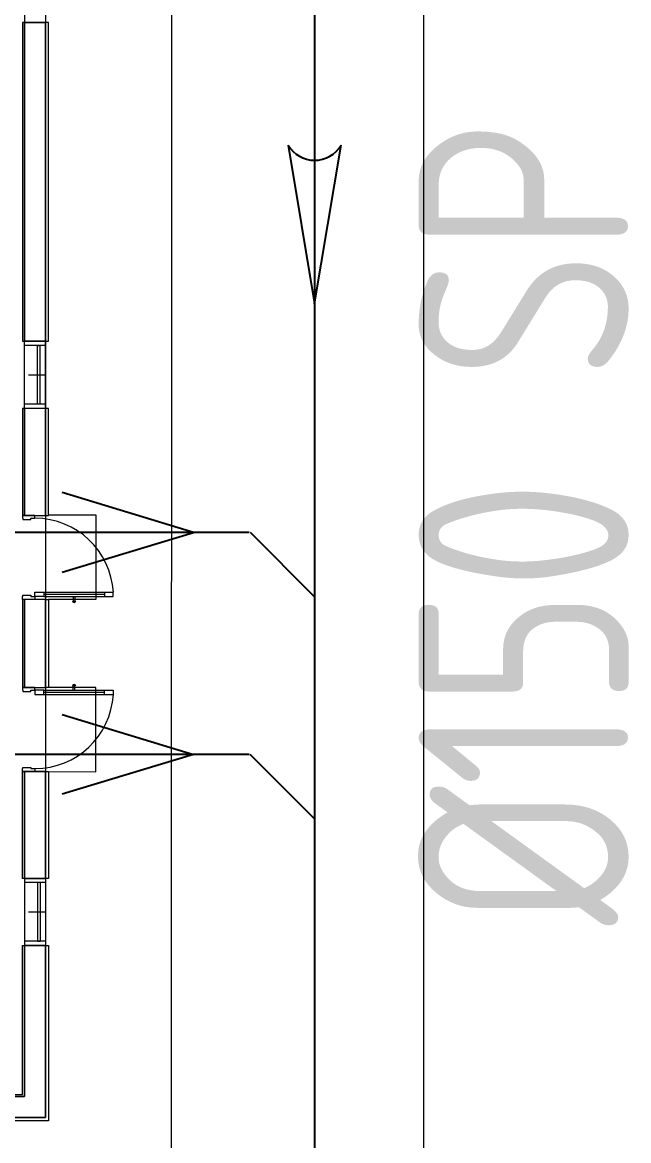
# Model space of a CAD drawing. Header units: metres. Extents: x 6917732 to 8046551, y 3602874 to 4094271.
# Drawn here: x 7259890 to 7267109, y 3859026 to 3872351 of the extents above; entities that cross this region are included whole.
import ezdxf

# ---------------------------------------------------------------- set-up
doc = ezdxf.new("R2010")
doc.units = ezdxf.units.M
doc.header["$LTSCALE"] = 0.5
doc.header["$MEASUREMENT"] = 0
doc.linetypes.add('03000 - Plant Layout 1$0$CENTER2', pattern=[1.125, 0.75, -0.125, 0.125, -0.125])
doc.linetypes.add('HIDDEN2', pattern=[4.7625, 3.175, -1.5875])
for name, color, linetype, lineweight in [('AN-leg', 50, 'CONTINUOUS', 20), ('CI-PED-FOOTPATH', 44, 'CONTINUOUS', 0), ('GRF$0$AR-FLR (0.2)-Flooring Line', 86, 'CONTINUOUS', 5), ('GRF$0$AR-P-WLX (0.25)-External wall', 3, 'CONTINUOUS', 35), ('Sewer Line', 4, 'CONTINUOUS', 25)]:
    doc.layers.add(name, color=color, linetype=linetype, lineweight=lineweight)
for name, color, linetype in [('CI-CEN', 1, '03000 - Plant Layout 1$0$CENTER2'), ('GRF$0$AR-P-FRM (0.2)-Door', 20, 'CONTINUOUS'), ('GRF$0$AR-P-FRM (0.2)-window', 20, 'CONTINUOUS'), ('RD-TXT', 7, 'CONTINUOUS')]:
    doc.layers.add(name, color=color, linetype=linetype)
doc.layers.get('CI-CEN').off()
doc.styles.add('3.5mm', font='ISO3098B.shx', dxfattribs={"height": 3.5})

# ---------------------------------------------------------------- blocks, each defined once
blk = doc.blocks.new('flow direction')
at = {"layer": 'Sewer Line'}
for p, q in [((40, 70.2), (-380.3, 0)), ((-380.3, 0), (40, -70.2))]:
    blk.add_line(p, q, dxfattribs=at)
blk.add_arc((81.6, 0), 81.6, 120.66, 239.34, dxfattribs=at)
blk = doc.blocks.new('fghg')
at = {"layer": 'GRF$0$AR-FLR (0.2)-Flooring Line', "color": 15, "lineweight": 0, "ltscale": 0.25, "elevation": 0}
for points in [[(4000, -4713), (3995, -5275), (5000, -5275), (5000, -4713)], [(7055, -4713), (7055, -5275), (6050, -5275), (6050, -4713)]]:
    blk.add_lwpolyline(points, dxfattribs=at)
at = {"layer": 'GRF$0$AR-P-FRM (0.2)-Door', "color": 15, "lineweight": 0}
for p, q in [((4967, -4406, 0), (4952, -4406, 0)), ((4952, -4406, 0), (4952, -4502, 0)), ((4952, -4502, 0), (4967, -4502, 0)), ((5000, -4400, 0), (4967, -4400, 0)), ((4967, -4400, 0), (4967, -4406, 0)), ((4967, -4502, 0), (4967, -4550, 0)), ((5000, -4550, 0), (5000, -4400, 0)), ((6050, -4550, 0), (6050, -4400, 0)), ((6050, -4400, 0), (6083, -4400, 0)), ((6083, -4400, 0), (6083, -4406, 0)), ((6083, -4406, 0), (6098, -4406, 0)), ((6098, -4502, 0), (6083, -4502, 0)), ((6083, -4502, 0), (6083, -4550, 0)), ((6098, -4406, 0), (6098, -4502, 0)), ((4915, -4550, 0), (4915, -4656, 0)), ((4967, -4550, 0), (4915, -4550, 0)), ((4915, -4656, 0), (4915, -5377, 0)), ((4915, -4656, 0), (4967, -4656, 0)), ((4941, -5377, 0), (4941, -4656, 0)), ((4967, -4550, 0), (5000, -4550, 0)), ((4967, -4656, 0), (4967, -4550, 0)), ((4967, -4656, 0), (4967, -5377, 0)), ((6083, -4550, 0), (6050, -4550, 0)), ((6083, -4550, 0), (6135, -4550, 0)), ((6083, -4656, 0), (6083, -4550, 0)), ((6083, -4656, 0), (6083, -5377, 0)), ((6135, -4656, 0), (6083, -4656, 0)), ((6109, -5377, 0), (6109, -4656, 0)), ((6135, -4550, 0), (6135, -4656, 0)), ((6135, -4656, 0), (6135, -5377, 0)), ((4915, -5377, 0), (4915, -5483, 0)), ((4915, -5377, 0), (4967, -5377, 0)), ((4967, -5377, 0), (4967, -5483, 0)), ((6083, -5377, 0), (6083, -5483, 0)), ((6135, -5377, 0), (6083, -5377, 0)), ((6135, -5377, 0), (6135, -5483, 0)), ((4967, -5483, 0), (4915, -5483, 0)), ((6083, -5483, 0), (6135, -5483, 0))]:
    blk.add_line(p, q, dxfattribs=at)
at = {"layer": 'GRF$0$AR-P-FRM (0.2)-Door', "color": 15, "lineweight": 0, "elevation": 0}
for points in [[(4000, -4550), (4000, -4400), (4034, -4400), (4034, -4406), (4048, -4406), (4048, -4502), (4034, -4502), (4034, -4550)], [(7050, -4550), (7050, -4400), (7016, -4400), (7016, -4406), (7002, -4406), (7002, -4502), (7016, -4502), (7016, -4550)]]:
    blk.add_lwpolyline(points, close=True, dxfattribs=at)
for points in [[(4967, -5006), (5017, -5006)], [(4967, -5026), (5017, -5026)], [(6083, -5006), (6033, -5006)], [(6083, -5026), (6033, -5026)]]:
    blk.add_lwpolyline(points, dxfattribs=at)
at = {"layer": 'GRF$0$AR-P-FRM (0.2)-Door', "color": 15, "lineweight": 0}
for centre, radius, start, end in [((4970, -4549, 0), 936, 180.0742, 266.6527), ((6080, -4549, 0), 936, 273.3473, 359.9258), ((5017, -5016, 0), 20, 270, 90), ((5017, -5016, 0), 10, 270, 90), ((6033, -5016, 0), 20, 90, 270), ((6033, -5016, 0), 10, 90, 270)]:
    blk.add_arc(centre, radius, start, end, dxfattribs=at)
at = {"layer": 'GRF$0$AR-P-FRM (0.2)-window', "color": 15, "lineweight": 0}
for p, q in [((1925, -4675, 0), (1925, -4425, 0)), ((2725, -4425, 0), (1925, -4425, 0)), ((1975, -4675, 0), (1975, -4425, 0)), ((2325, -4472, 0), (2325, -4675, 0)), ((2675, -4675, 0), (2675, -4425, 0)), ((2725, -4675, 0), (2725, -4425, 0)), ((8325, -4675, 0), (8325, -4425, 0)), ((8325, -4425, 0), (9125, -4425, 0)), ((8375, -4675, 0), (8375, -4425, 0)), ((8725, -4472, 0), (8725, -4675, 0)), ((9075, -4675, 0), (9075, -4425, 0)), ((9125, -4675, 0), (9125, -4425, 0)), ((12925, -4675, 0), (12925, -4425, 0)), ((13725, -4425, 0), (12925, -4425, 0)), ((2675, -4582, 0), (1975, -4582, 0)), ((1975, -4582, 0), (1975, -4612, 0)), ((2675, -4612, 0), (1975, -4612, 0)), ((8375, -4582, 0), (9075, -4582, 0)), ((8375, -4612, 0), (9075, -4612, 0)), ((9075, -4582, 0), (9075, -4612, 0)), ((2725, -4675, 0), (1925, -4675, 0)), ((8325, -4675, 0), (9125, -4675, 0)), ((13725, -4675, 0), (12925, -4675, 0))]:
    blk.add_line(p, q, dxfattribs=at)
at = {"layer": 'GRF$0$AR-P-WLX (0.25)-External wall', "color": 15, "lineweight": 0}
blk.add_line((1925, -4425, 0), (1925, -4675, 0), dxfattribs=at)
at = {"layer": 'GRF$0$AR-P-WLX (0.25)-External wall', "color": 15, "lineweight": 0, "elevation": 0}
for points in [[(1925, 4363), (1925, 4325), (-125, 4325), (-125, -4675), (1925, -4675), (1925, -4713), (-163, -4713), (-163, 4363)], [(1925, 4075), (125, 4075), (125, -4425), (1925, -4425), (1925, -4675), (-125, -4675), (-125, 4325), (1925, 4325)], [(4000, -4425), (4000, -4675), (2725, -4675), (2725, -4425)], [(5000, -4400), (5000, -4425), (6050, -4425), (6050, -4400)], [(7050, -4425), (7050, -4675), (8325, -4675), (8325, -4425)], [(12925, -4400), (9125, -4400), (9125, -4425), (12925, -4425)], [(9125, -4425), (9125, -4675), (12925, -4675), (12925, -4425)], [(9125, -4425), (12925, -4425), (12925, -4675), (9125, -4675)], [(2725, -4713), (2725, -4675), (4000, -4675), (4000, -4713)], [(6050, -4713), (5000, -4713), (5000, -4675), (6050, -4675)], [(8325, -4713), (8325, -4675), (7050, -4675), (7050, -4713)], [(9125, -4713), (12925, -4713), (12925, -4675), (9125, -4675)]]:
    blk.add_lwpolyline(points, close=True, dxfattribs=at)
for points in [[(1926, -4400), (1925, -4425), (125, -4425), (125, 4075), (1925, 4075), (1925, 4050), (150, 4050), (150, -4400), (1925, -4400)], [(1925, -4425), (125, -4425), (125, 4075), (1925, 4075)], [(4000, -4400), (4000, -4425), (2725, -4425), (2725, -4400), (4000, -4400)], [(4000, -4675), (4000, -4425), (2725, -4425), (2725, -4675), (4000, -4675)], [(5000, -4425), (6050, -4425)], [(6050, -4675), (6050, -4425), (5000, -4425), (5000, -4675), (6050, -4675)], [(7050, -4400), (7050, -4425), (8325, -4425), (8325, -4400), (7050, -4400)]]:
    blk.add_lwpolyline(points, dxfattribs=at)
blk = doc.blocks.new('sdsxdc')
at = {"layer": 'CI-PED-FOOTPATH', "color": 15, "lineweight": 0}
for p, q in [((7264665, 3884869), (7264665, 3849845)), ((7261665, 3883876, 0), (7261663, 3850851, 0))]:
    blk.add_line(p, q, dxfattribs=at)
at = {"layer": 'CI-PED-FOOTPATH', "color": 15, "lineweight": 0, "elevation": 33}
blk.add_lwpolyline([(7251165, 3894326), (7260164, 3894326), (7260164, 3859301), (7251165, 3859301)], close=True, dxfattribs=at)
blk = doc.blocks.new('A$C65520D9C')
at = {"layer": 'AN-leg', "rotation": 90}
blk.add_blockref('fghg', (-239166, -208140, 0), dxfattribs=at)
at = {"layer": 'CI-CEN', "color": 8, "linetype": 'HIDDEN2', "lineweight": 0, "ltscale": 2000}
blk.add_blockref('sdsxdc', (-7494656, -4067566, -33), dxfattribs=at)
blk = doc.blocks.new('A$C021B369C')
at = {"layer": 'RD-TXT', "color": 2}
blk.add_blockref('A$C65520D9C', (0, 0), dxfattribs=at)

msp = doc.modelspace()

# ---------------------------------------------------------------- linework, layer by layer
at = {"layer": 'Sewer Line'}
for p, q in [((7263369.7, 3889033.9, 32.9), (7263369.7, 3848271.4, -82.5)), ((7261925.5, 3866274.2, 32.9), (7260361.7, 3866748.2, 32.9)), ((7262591.9, 3866274.2, 32.9), (7259277.5, 3866274.2, 32.9)), ((7260361.7, 3865800.3, 32.9), (7261925.5, 3866274.2, 32.9)), ((7263370.1, 3865508, 32.9), (7262607.1, 3866271, 32.9)), ((7260361.7, 3864102.6, 32.9), (7261925.5, 3863628.7, 32.9)), ((7262591.9, 3863628.7, 32.9), (7259277.5, 3863628.7, 32.9)), ((7261925.5, 3863628.7, 32.9), (7260361.7, 3863154.7, 32.9)), ((7263367, 3862862.4, 32.9), (7262604.1, 3863625.4, 32.9))]:
    msp.add_line(p, q, dxfattribs=at)

# ---------------------------------------------------------------- block references
at = {"layer": 'RD-TXT', "color": 2, "lineweight": -3}
msp.add_blockref('A$C021B369C', (7494655.6, 4067566.2, 32.9), dxfattribs=at)
at = {"layer": 'Sewer Line', "xscale": 4.5, "yscale": 4.5, "zscale": 4.5, "rotation": 89.99999999999999}
msp.add_blockref('flow direction', (7263369.7, 3870708, -23.8), dxfattribs=at)

# ---------------------------------------------------------------- texts
at = {"layer": 'RD-TXT', "color": 2, "style": '3.5mm', "width": 0.8}
msp.add_text('%%C150 SP', height=2500, rotation=90, dxfattribs=at).set_placement((7267108.7, 3861592.4, -37850.5))

doc.saveas('drawing.dxf')
